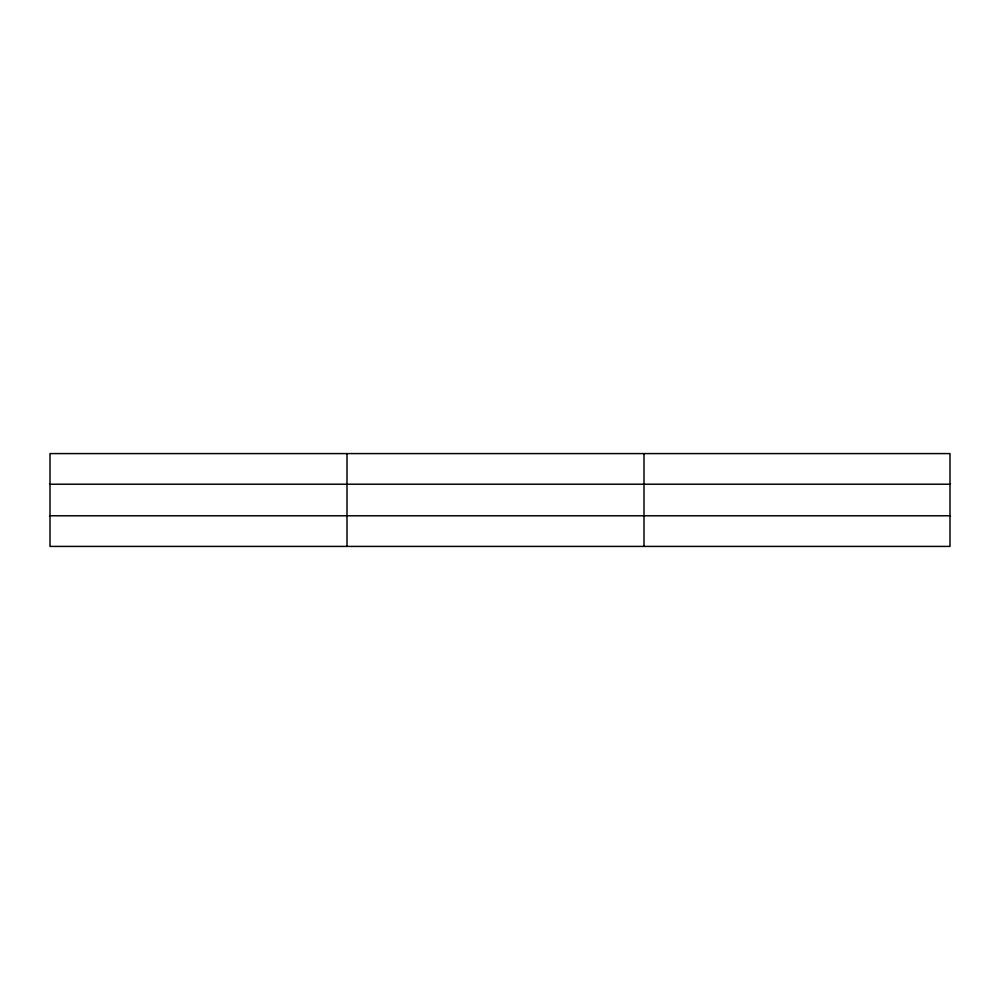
<?xml version="1.0" encoding="UTF-8"?>
<svg xmlns="http://www.w3.org/2000/svg" width="1000" height="1000" viewBox="0 0 1000 1000"><rect width="100%" height="100%" fill="white"/><g stroke="black" fill="none" stroke-linecap="round" stroke-linejoin="round"><path stroke-width="1.5" d="M347 453.587L347 546.413M644 453.587L644 546.413M950 484.212L950 453.587L50 453.587L50 546.413L950 546.413L950 484.212L50 484.212M50 515.788L950 515.788"/></g></svg>
